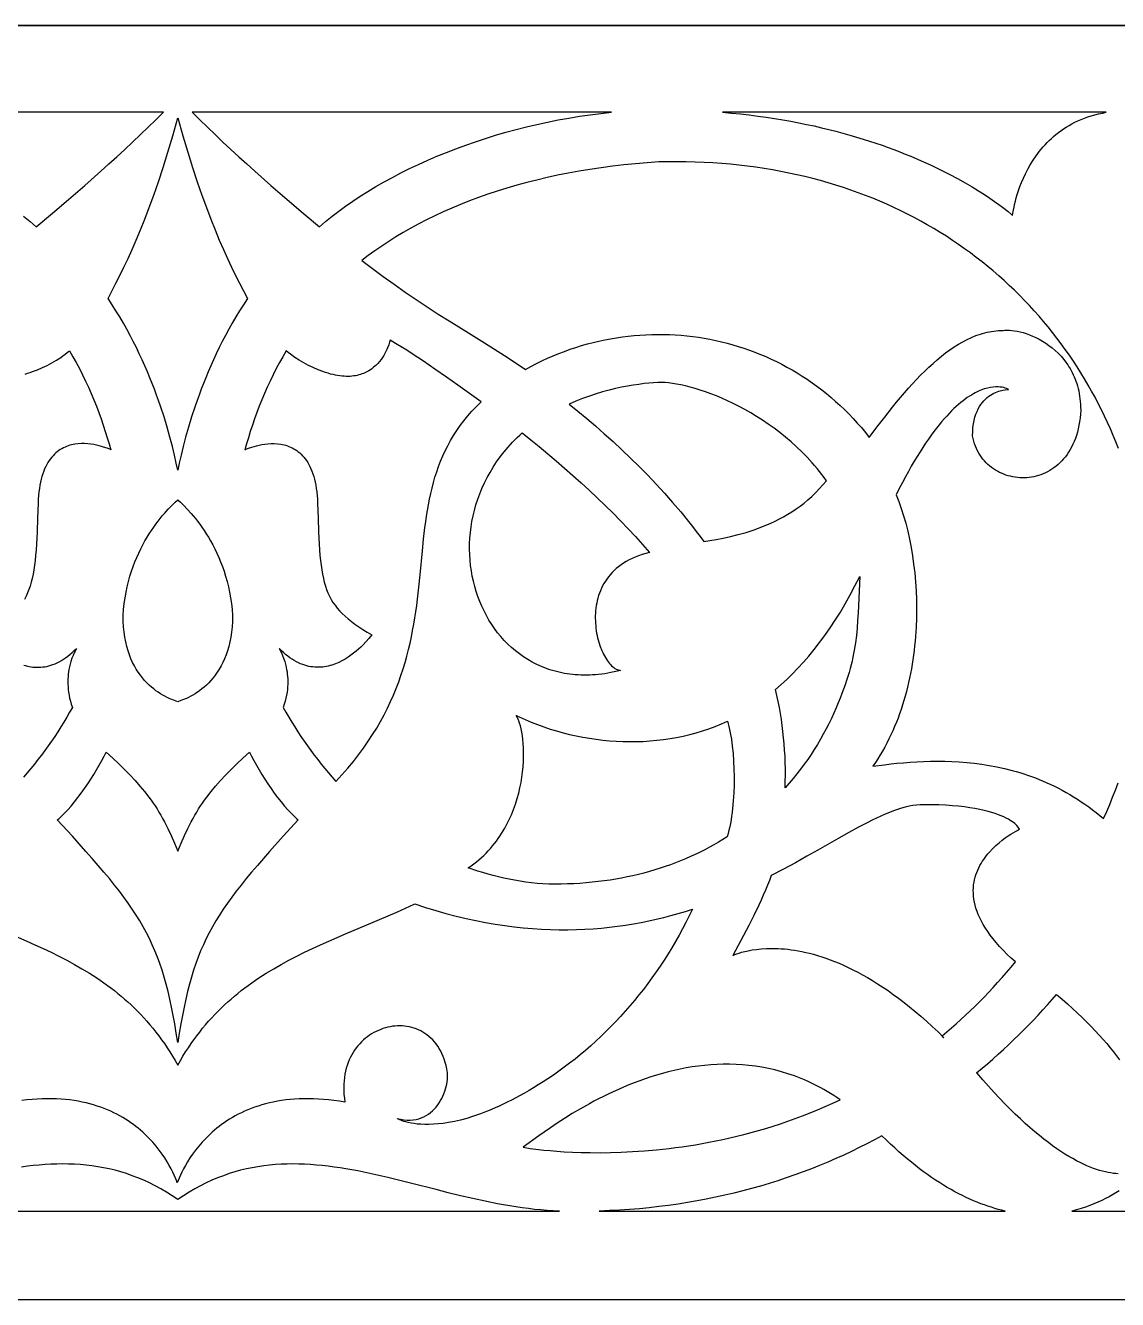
# Model space of a CAD drawing. Extents: x -54 to 62, y 97 to 137.
# Drawn here: x 3.58 to 37.85, y 96.81 to 136.81 of the extents above; entities that cross this region are included whole.
import ezdxf

# ---------------------------------------------------------------- set-up
doc = ezdxf.new("R2010")
doc.units = 0
doc.header["$MEASUREMENT"] = 0
doc.layers.add('LAYER_1', color=18, linetype='CONTINUOUS')

msp = doc.modelspace()

# ---------------------------------------------------------------- linework, layer by layer
at = {"layer": 'LAYER_1'}
for points in [[(61.976, 136.81), (-32.692, 136.81), (-54.476, 136.81)], [(61.976, 136.796), (-54.476, 136.796)], [(3.519, 130.818), (3.72, 130.655), (3.913, 130.489), (4.422, 130.913), (4.931, 131.345), (5.44, 131.786), (5.945, 132.235), (6.196, 132.461), (6.446, 132.689), (6.694, 132.919), (6.941, 133.15), (7.185, 133.382), (7.427, 133.615), (7.667, 133.849), (7.904, 134.084), (-5.254, 134.084)], [(37.874, 123.529), (37.793, 123.735), (37.709, 123.939), (37.622, 124.143), (37.532, 124.344), (37.439, 124.545), (37.343, 124.743), (37.243, 124.941), (37.141, 125.136), (37.035, 125.33), (36.926, 125.522), (36.815, 125.713), (36.7, 125.902), (36.582, 126.089), (36.461, 126.274), (36.337, 126.457), (36.209, 126.638), (36.079, 126.818), (35.946, 126.995), (35.81, 127.171), (35.671, 127.344), (35.529, 127.515), (35.384, 127.684), (35.236, 127.851), (35.085, 128.015), (34.931, 128.178), (34.774, 128.338), (34.615, 128.496), (34.452, 128.651), (34.287, 128.804), (34.118, 128.954), (33.947, 129.102), (33.773, 129.247), (33.596, 129.39), (33.416, 129.53), (33.234, 129.668), (33.048, 129.802), (32.86, 129.934), (32.669, 130.064), (32.476, 130.19), (32.279, 130.314), (32.08, 130.434), (31.878, 130.552), (31.673, 130.667), (31.466, 130.779), (31.256, 130.887), (31.043, 130.993), (30.827, 131.095), (30.609, 131.195), (30.388, 131.291), (30.164, 131.383), (29.938, 131.473), (29.709, 131.559), (29.478, 131.642), (29.244, 131.721), (29.007, 131.797), (28.768, 131.87), (28.526, 131.939), (28.282, 132.004), (28.035, 132.066), (27.785, 132.124), (27.533, 132.178), (27.279, 132.229), (27.022, 132.276), (26.762, 132.319), (26.5, 132.359), (26.235, 132.394), (25.968, 132.426), (25.699, 132.453), (25.427, 132.477), (25.152, 132.496), (24.876, 132.512), (24.596, 132.523), (24.315, 132.53), (24.031, 132.533), (23.744, 132.532), (23.456, 132.526), (23.084, 132.501), (22.716, 132.47), (22.353, 132.434), (21.995, 132.392), (21.642, 132.345), (21.293, 132.293), (20.949, 132.236), (20.61, 132.174), (20.277, 132.107), (19.948, 132.035), (19.624, 131.958), (19.306, 131.877), (18.993, 131.792), (18.685, 131.702), (18.383, 131.608), (18.086, 131.509), (17.795, 131.407), (17.509, 131.3), (17.229, 131.189), (16.955, 131.075), (16.686, 130.956), (16.424, 130.834), (16.167, 130.709), (15.917, 130.58), (15.672, 130.447), (15.434, 130.311), (15.201, 130.172), (14.975, 130.03), (14.756, 129.885), (14.543, 129.736), (14.336, 129.585), (14.136, 129.431), (14.47, 129.179), (14.807, 128.929), (15.147, 128.683), (15.49, 128.441), (15.834, 128.205), (16.18, 127.975), (16.526, 127.751), (16.873, 127.535), (17.398, 127.213), (17.985, 126.848), (18.296, 126.651), (18.615, 126.445), (18.94, 126.232), (19.268, 126.011), (19.439, 126.105), (19.611, 126.194), (19.785, 126.279), (19.96, 126.36), (20.136, 126.437), (20.312, 126.51), (20.49, 126.578), (20.669, 126.643), (20.849, 126.703), (21.029, 126.759), (21.21, 126.81), (21.392, 126.858), (21.575, 126.902), (21.757, 126.941), (21.941, 126.976), (22.124, 127.007), (22.308, 127.035), (22.492, 127.058), (22.677, 127.077), (22.861, 127.091), (23.046, 127.102), (23.23, 127.109), (23.414, 127.112), (23.599, 127.111), (23.783, 127.105), (23.966, 127.096), (24.15, 127.083), (24.332, 127.066), (24.515, 127.045), (24.696, 127.019), (24.878, 126.99), (25.058, 126.957), (25.238, 126.92), (25.416, 126.879), (25.594, 126.835), (25.771, 126.786), (25.947, 126.733), (26.122, 126.677), (26.296, 126.617), (26.468, 126.552), (26.639, 126.484), (26.809, 126.412), (26.977, 126.337), (27.144, 126.257), (27.309, 126.174), (27.472, 126.087), (27.634, 125.996), (27.794, 125.901), (27.952, 125.802), (28.108, 125.7), (28.263, 125.594), (28.415, 125.484), (28.565, 125.371), (28.713, 125.254), (28.859, 125.133), (29.002, 125.008), (29.143, 124.88), (29.282, 124.748), (29.418, 124.612), (29.551, 124.473), (29.682, 124.329), (29.81, 124.183), (29.935, 124.033), (30.058, 123.879), (30.299, 124.2), (30.542, 124.517), (30.788, 124.828), (30.912, 124.98), (31.036, 125.129), (31.161, 125.276), (31.287, 125.42), (31.413, 125.56), (31.54, 125.697), (31.668, 125.83), (31.797, 125.958), (31.926, 126.082), (32.057, 126.202), (32.187, 126.316), (32.319, 126.425), (32.452, 126.528), (32.585, 126.626), (32.719, 126.717), (32.854, 126.802), (32.99, 126.88), (33.127, 126.951), (33.265, 127.015), (33.404, 127.071), (33.543, 127.12), (33.614, 127.141), (33.684, 127.16), (33.755, 127.177), (33.826, 127.192), (33.897, 127.204), (33.968, 127.215), (34.04, 127.223), (34.112, 127.229), (34.184, 127.232), (34.256, 127.233), (34.315, 127.241), (34.381, 127.245), (34.453, 127.244), (34.531, 127.238), (34.613, 127.227), (34.701, 127.212), (34.792, 127.192), (34.886, 127.166), (34.983, 127.136), (35.083, 127.1), (35.184, 127.058), (35.286, 127.011), (35.389, 126.959), (35.492, 126.9), (35.594, 126.836), (35.695, 126.766), (35.795, 126.69), (35.892, 126.607), (35.986, 126.518), (36.077, 126.423), (36.163, 126.321), (36.245, 126.212), (36.285, 126.156), (36.322, 126.097), (36.359, 126.037), (36.394, 125.975), (36.427, 125.911), (36.459, 125.846), (36.489, 125.778), (36.517, 125.709), (36.543, 125.638), (36.568, 125.565), (36.59, 125.491), (36.611, 125.414), (36.629, 125.336), (36.645, 125.256), (36.659, 125.174), (36.67, 125.09), (36.679, 125.004), (36.686, 124.916), (36.69, 124.826), (36.691, 124.734), (36.683, 124.609), (36.672, 124.488), (36.656, 124.37), (36.637, 124.257), (36.614, 124.147), (36.587, 124.042), (36.557, 123.941), (36.524, 123.843), (36.488, 123.749), (36.449, 123.66), (36.407, 123.574), (36.362, 123.492), (36.314, 123.413), (36.264, 123.339), (36.212, 123.268), (36.157, 123.201), (36.1, 123.138), (36.041, 123.078), (35.981, 123.023), (35.918, 122.97), (35.854, 122.922), (35.788, 122.877), (35.721, 122.835), (35.653, 122.797), (35.583, 122.763), (35.513, 122.732), (35.441, 122.705), (35.369, 122.681), (35.296, 122.66), (35.223, 122.643), (35.149, 122.63), (35.075, 122.619), (35.001, 122.612), (34.926, 122.609), (34.852, 122.608), (34.778, 122.611), (34.704, 122.617), (34.631, 122.627), (34.559, 122.639), (34.487, 122.655), (34.416, 122.674), (34.346, 122.696), (34.277, 122.721), (34.209, 122.749), (34.143, 122.78), (34.078, 122.815), (34.014, 122.852), (33.953, 122.892), (33.893, 122.936), (33.835, 122.982), (33.779, 123.031), (33.726, 123.083), (33.674, 123.138), (33.625, 123.196), (33.579, 123.256), (33.536, 123.32), (33.495, 123.386), (33.457, 123.455), (33.422, 123.527), (33.391, 123.601), (33.363, 123.678), (33.338, 123.758), (33.317, 123.84), (33.299, 123.925), (33.303, 124.058), (33.312, 124.183), (33.327, 124.299), (33.348, 124.408), (33.373, 124.509), (33.403, 124.603), (33.438, 124.69), (33.476, 124.77), (33.517, 124.844), (33.561, 124.912), (33.608, 124.973), (33.657, 125.03), (33.707, 125.08), (33.759, 125.126), (33.811, 125.167), (33.864, 125.203), (33.917, 125.235), (33.969, 125.263), (34.021, 125.287), (34.071, 125.308), (34.12, 125.325), (34.166, 125.34), (34.252, 125.361), (34.324, 125.374), (34.38, 125.381), (34.428, 125.383), (34.411, 125.392), (34.362, 125.414), (34.325, 125.426), (34.281, 125.439), (34.228, 125.45), (34.169, 125.458), (34.102, 125.463), (34.028, 125.464), (33.947, 125.458), (33.859, 125.446), (33.765, 125.426), (33.664, 125.397), (33.557, 125.358), (33.501, 125.334), (33.443, 125.307), (33.384, 125.277), (33.323, 125.244), (33.261, 125.208), (33.198, 125.168), (33.133, 125.125), (33.066, 125.078), (32.999, 125.026), (32.929, 124.971), (32.859, 124.912), (32.787, 124.848), (32.714, 124.78), (32.639, 124.707), (32.563, 124.63), (32.486, 124.548), (32.408, 124.46), (32.328, 124.368), (32.248, 124.27), (32.166, 124.167), (32.082, 124.058), (31.998, 123.944), (31.913, 123.824), (31.826, 123.697), (31.738, 123.565), (31.65, 123.426), (31.56, 123.282), (31.469, 123.13), (31.377, 122.972), (31.284, 122.807), (31.19, 122.635), (31.095, 122.457), (31, 122.27), (30.903, 122.077), (30.985, 121.866), (31.062, 121.645), (31.134, 121.416), (31.201, 121.179), (31.262, 120.934), (31.318, 120.683), (31.368, 120.425), (31.412, 120.162), (31.45, 119.893), (31.482, 119.62), (31.507, 119.343), (31.525, 119.062), (31.536, 118.778), (31.54, 118.492), (31.537, 118.203), (31.526, 117.914), (31.508, 117.624), (31.496, 117.478), (31.481, 117.333), (31.465, 117.188), (31.447, 117.043), (31.426, 116.898), (31.404, 116.754), (31.379, 116.609), (31.353, 116.466), (31.324, 116.323), (31.292, 116.18), (31.259, 116.038), (31.223, 115.896), (31.185, 115.756), (31.145, 115.616), (31.103, 115.477), (31.058, 115.339), (31.01, 115.203), (30.961, 115.067), (30.909, 114.932), (30.854, 114.799), (30.797, 114.667), (30.738, 114.537), (30.676, 114.408), (30.611, 114.28), (30.544, 114.154), (30.474, 114.03), (30.402, 113.907), (30.327, 113.787), (30.249, 113.668), (30.168, 113.551), (30.538, 113.6), (30.73, 113.623), (30.927, 113.644), (31.129, 113.664), (31.336, 113.68), (31.546, 113.694), (31.761, 113.704), (31.979, 113.71), (32.2, 113.713), (32.425, 113.711), (32.652, 113.703), (32.882, 113.691), (33.114, 113.673), (33.349, 113.649), (33.585, 113.618), (33.823, 113.58), (34.062, 113.535), (34.302, 113.482), (34.543, 113.421), (34.664, 113.387), (34.785, 113.351), (34.906, 113.313), (35.027, 113.273), (35.148, 113.23), (35.269, 113.185), (35.39, 113.138), (35.51, 113.088), (35.631, 113.035), (35.752, 112.98), (35.872, 112.922), (35.992, 112.862), (36.112, 112.799), (36.232, 112.733), (36.351, 112.664), (36.47, 112.592), (36.589, 112.518), (36.707, 112.44), (36.825, 112.36), (36.943, 112.276), (37.059, 112.189), (37.176, 112.099), (37.292, 112.006), (37.407, 111.909), (37.507, 112.132), (37.603, 112.356), (37.695, 112.58), (37.784, 112.805), (37.869, 113.03)], [(3.563, 125.867), (3.641, 125.889), (3.72, 125.914), (3.802, 125.943), (3.958, 126.003), (4.111, 126.068), (4.259, 126.139), (4.404, 126.215), (4.547, 126.298), (4.686, 126.389), (4.754, 126.437), (4.822, 126.487), (4.889, 126.539), (4.956, 126.593), (5.064, 126.411), (5.169, 126.224), (5.27, 126.035), (5.367, 125.842), (5.461, 125.647), (5.552, 125.45), (5.639, 125.252), (5.722, 125.052), (5.802, 124.853), (5.878, 124.654), (5.95, 124.455), (6.019, 124.258), (6.083, 124.062), (6.144, 123.868), (6.201, 123.678), (6.255, 123.49), (6.221, 123.505), (6.144, 123.536), (6.031, 123.575), (5.962, 123.595), (5.887, 123.616), (5.805, 123.634), (5.718, 123.651), (5.627, 123.665), (5.531, 123.676), (5.433, 123.681), (5.332, 123.682), (5.229, 123.676), (5.126, 123.663), (5.074, 123.653), (5.022, 123.642), (4.971, 123.628), (4.919, 123.612), (4.869, 123.594), (4.818, 123.573), (4.768, 123.549), (4.719, 123.523), (4.67, 123.494), (4.623, 123.462), (4.576, 123.427), (4.53, 123.389), (4.485, 123.348), (4.442, 123.303), (4.4, 123.255), (4.359, 123.204), (4.32, 123.149), (4.282, 123.09), (4.246, 123.027), (4.212, 122.96), (4.179, 122.889), (4.149, 122.814), (4.121, 122.735), (4.094, 122.651), (4.07, 122.563), (4.049, 122.47), (4.03, 122.373), (4.013, 122.271), (3.999, 122.164), (3.988, 122.052), (3.979, 121.934), (3.974, 121.812), (3.958, 121.336), (3.941, 120.907), (3.921, 120.521), (3.91, 120.342), (3.896, 120.173), (3.88, 120.013), (3.862, 119.861), (3.841, 119.717), (3.818, 119.581), (3.791, 119.451), (3.761, 119.328), (3.726, 119.21), (3.688, 119.098), (3.646, 118.992), (3.598, 118.89), (3.546, 118.791)], [(3.524, 116.729), (3.58, 116.713), (3.637, 116.699), (3.695, 116.686), (3.753, 116.676), (3.812, 116.668), (3.872, 116.663), (3.933, 116.66), (3.994, 116.66), (4.056, 116.663), (4.119, 116.669), (4.182, 116.677), (4.245, 116.689), (4.309, 116.704), (4.374, 116.723), (4.439, 116.745), (4.505, 116.771), (4.571, 116.8), (4.637, 116.833), (4.704, 116.87), (4.771, 116.911), (4.838, 116.957), (4.906, 117.007), (4.974, 117.061), (5.042, 117.12), (5.11, 117.183), (5.179, 117.251), (5.158, 117.215), (5.134, 117.17), (5.105, 117.11), (5.072, 117.034), (5.037, 116.943), (5.002, 116.838), (4.97, 116.72), (4.943, 116.59), (4.931, 116.521), (4.922, 116.448), (4.914, 116.373), (4.91, 116.296), (4.907, 116.216), (4.908, 116.134), (4.912, 116.049), (4.919, 115.962), (4.93, 115.873), (4.945, 115.782), (4.964, 115.69), (4.988, 115.595), (5.016, 115.499), (5.05, 115.401), (4.964, 115.246), (4.875, 115.093), (4.784, 114.94), (4.69, 114.788), (4.593, 114.637), (4.494, 114.487), (4.392, 114.339), (4.289, 114.192), (4.183, 114.046), (4.076, 113.902), (3.967, 113.759), (3.856, 113.618), (3.744, 113.479), (3.63, 113.341), (3.516, 113.205)], [(3.098, 108.288), (3.619, 108.062), (3.875, 107.948), (4.129, 107.831), (4.38, 107.712), (4.627, 107.589), (4.871, 107.463), (5.112, 107.332), (5.349, 107.196), (5.583, 107.054), (5.812, 106.907), (5.925, 106.831), (6.037, 106.753), (6.148, 106.673), (6.258, 106.591), (6.367, 106.507), (6.475, 106.422), (6.581, 106.334), (6.686, 106.244), (6.791, 106.152), (6.894, 106.057), (6.995, 105.96), (7.096, 105.861), (7.195, 105.759), (7.293, 105.654), (7.389, 105.547), (7.484, 105.437), (7.578, 105.324), (7.671, 105.208), (7.762, 105.089), (7.851, 104.968), (7.939, 104.843), (8.026, 104.715), (8.111, 104.583), (8.195, 104.449), (8.277, 104.311), (8.358, 104.169), (8.438, 104.311), (8.52, 104.449), (8.604, 104.583), (8.689, 104.715), (8.776, 104.843), (8.864, 104.968), (8.954, 105.089), (9.045, 105.208), (9.137, 105.324), (9.231, 105.437), (9.326, 105.547), (9.423, 105.654), (9.521, 105.759), (9.62, 105.861), (9.72, 105.96), (9.822, 106.057), (9.925, 106.152), (10.029, 106.244), (10.135, 106.334), (10.241, 106.422), (10.349, 106.507), (10.458, 106.591), (10.568, 106.673), (10.679, 106.753), (10.791, 106.831), (10.904, 106.907), (11.133, 107.054), (11.367, 107.196), (11.604, 107.332), (11.844, 107.463), (12.089, 107.589), (12.336, 107.712), (12.587, 107.831), (12.841, 107.948), (13.097, 108.062), (13.618, 108.288), (14.685, 108.738), (15.229, 108.972), (15.503, 109.094), (15.779, 109.219), (15.8, 109.229), (16.129, 109.122), (16.453, 109.023), (16.774, 108.932), (17.09, 108.849), (17.403, 108.774), (17.712, 108.707), (18.017, 108.648), (18.318, 108.595), (18.616, 108.55), (18.91, 108.512), (19.2, 108.481), (19.487, 108.456), (19.77, 108.438), (20.049, 108.425), (20.325, 108.419), (20.598, 108.419), (20.867, 108.425), (21.132, 108.435), (21.394, 108.452), (21.653, 108.473), (21.908, 108.499), (22.16, 108.53), (22.409, 108.566), (22.655, 108.606), (22.897, 108.65), (23.136, 108.698), (23.372, 108.75), (23.605, 108.805), (23.835, 108.864), (24.062, 108.927), (24.286, 108.992), (24.506, 109.061), (24.407, 108.854), (24.304, 108.65), (24.198, 108.448), (24.089, 108.247), (23.976, 108.049), (23.86, 107.853), (23.741, 107.659), (23.619, 107.468), (23.494, 107.279), (23.367, 107.093), (23.236, 106.909), (23.103, 106.727), (22.967, 106.548), (22.828, 106.372), (22.687, 106.199), (22.543, 106.029), (22.397, 105.861), (22.249, 105.697), (22.099, 105.535), (21.946, 105.377), (21.791, 105.221), (21.634, 105.069), (21.476, 104.921), (21.315, 104.775), (21.153, 104.633), (20.988, 104.495), (20.823, 104.36), (20.655, 104.228), (20.486, 104.101), (20.316, 103.977), (20.144, 103.856), (19.971, 103.74), (19.819, 103.642), (19.669, 103.547), (19.523, 103.457), (19.379, 103.372), (19.237, 103.29), (19.098, 103.212), (18.962, 103.139), (18.828, 103.069), (18.697, 103.003), (18.569, 102.94), (18.443, 102.882), (18.32, 102.826), (18.199, 102.774), (18.08, 102.726), (17.965, 102.68), (17.852, 102.638), (17.633, 102.562), (17.424, 102.498), (17.225, 102.444), (17.036, 102.4), (16.857, 102.365), (16.687, 102.339), (16.528, 102.321), (16.378, 102.31), (16.237, 102.305), (16.106, 102.305), (15.985, 102.31), (15.873, 102.32), (15.77, 102.333), (15.677, 102.349), (15.592, 102.366), (15.517, 102.385), (15.451, 102.404), (15.394, 102.423), (15.307, 102.458), (15.255, 102.483), (15.238, 102.492), (15.346, 102.467), (15.452, 102.451), (15.553, 102.443), (15.65, 102.443), (15.743, 102.45), (15.833, 102.465), (15.918, 102.486), (16, 102.514), (16.078, 102.547), (16.152, 102.587), (16.222, 102.631), (16.288, 102.68), (16.35, 102.734), (16.408, 102.791), (16.463, 102.852), (16.514, 102.917), (16.56, 102.984), (16.603, 103.053), (16.643, 103.125), (16.678, 103.198), (16.709, 103.272), (16.737, 103.347), (16.761, 103.422), (16.781, 103.498), (16.797, 103.573), (16.81, 103.647), (16.818, 103.72), (16.823, 103.791), (16.824, 103.861), (16.821, 103.928), (16.815, 103.992), (16.804, 104.053), (16.78, 104.157), (16.753, 104.256), (16.721, 104.352), (16.687, 104.443), (16.648, 104.529), (16.607, 104.612), (16.563, 104.69), (16.515, 104.764), (16.465, 104.833), (16.412, 104.899), (16.357, 104.96), (16.299, 105.017), (16.239, 105.071), (16.177, 105.12), (16.113, 105.165), (16.048, 105.206), (15.98, 105.243), (15.912, 105.276), (15.841, 105.305), (15.77, 105.33), (15.698, 105.352), (15.624, 105.369), (15.55, 105.383), (15.475, 105.393), (15.4, 105.4), (15.324, 105.402), (15.248, 105.401), (15.173, 105.396), (15.097, 105.387), (15.021, 105.375), (14.946, 105.36), (14.871, 105.34), (14.797, 105.318), (14.724, 105.291), (14.651, 105.261), (14.58, 105.228), (14.51, 105.192), (14.441, 105.151), (14.374, 105.108), (14.308, 105.061), (14.244, 105.011), (14.183, 104.958), (14.123, 104.901), (14.065, 104.841), (14.01, 104.778), (13.958, 104.712), (13.908, 104.643), (13.86, 104.57), (13.816, 104.495), (13.775, 104.416), (13.737, 104.334), (13.702, 104.249), (13.671, 104.162), (13.644, 104.071), (13.62, 103.978), (13.601, 103.881), (13.585, 103.782), (13.574, 103.68), (13.567, 103.575), (13.564, 103.467), (13.566, 103.356), (13.573, 103.243), (13.585, 103.127), (13.602, 103.008), (13.428, 103.036), (13.258, 103.06), (13.091, 103.079), (12.927, 103.094), (12.768, 103.105), (12.611, 103.111), (12.458, 103.114), (12.309, 103.113), (12.163, 103.109), (12.02, 103.1), (11.881, 103.089), (11.744, 103.074), (11.611, 103.056), (11.482, 103.034), (11.355, 103.01), (11.232, 102.983), (11.111, 102.953), (10.994, 102.92), (10.88, 102.885), (10.769, 102.847), (10.661, 102.807), (10.555, 102.765), (10.453, 102.72), (10.353, 102.674), (10.257, 102.626), (10.163, 102.575), (10.072, 102.524), (9.983, 102.471), (9.898, 102.416), (9.815, 102.36), (9.734, 102.303), (9.657, 102.244), (9.581, 102.185), (9.509, 102.125), (9.439, 102.064), (9.371, 102.003), (9.243, 101.878), (9.124, 101.752), (9.015, 101.626), (8.914, 101.5), (8.823, 101.376), (8.739, 101.254), (8.664, 101.136), (8.596, 101.021), (8.537, 100.912), (8.484, 100.809), (8.439, 100.712), (8.4, 100.623), (8.368, 100.543), (8.342, 100.473), (8.316, 100.543), (8.284, 100.623), (8.246, 100.712), (8.201, 100.809), (8.149, 100.912), (8.09, 101.021), (8.024, 101.136), (7.949, 101.254), (7.867, 101.376), (7.777, 101.5), (7.678, 101.626), (7.569, 101.752), (7.452, 101.878), (7.326, 102.003), (7.259, 102.064), (7.189, 102.125), (7.118, 102.185), (7.043, 102.244), (6.966, 102.303), (6.886, 102.36), (6.804, 102.416), (6.719, 102.471), (6.632, 102.524), (6.541, 102.575), (6.448, 102.626), (6.352, 102.674), (6.253, 102.72), (6.152, 102.765), (6.047, 102.807), (5.94, 102.847), (5.829, 102.885), (5.715, 102.92), (5.599, 102.953), (5.479, 102.983), (5.356, 103.01), (5.23, 103.034), (5.101, 103.056), (4.968, 103.074), (4.833, 103.089), (4.694, 103.1), (4.551, 103.109), (4.405, 103.113), (4.256, 103.114), (4.104, 103.111), (3.948, 103.105), (3.788, 103.094), (3.625, 103.079), (3.458, 103.06)], [(37.873, 100.757), (37.798, 100.762), (37.72, 100.771), (37.639, 100.782), (37.555, 100.797), (37.469, 100.815), (37.38, 100.837), (37.287, 100.863), (37.192, 100.893), (37.094, 100.927), (36.992, 100.966), (36.888, 101.009), (36.781, 101.058), (36.671, 101.111), (36.557, 101.169), (36.441, 101.233), (36.321, 101.302), (36.199, 101.377), (36.073, 101.458), (35.944, 101.544), (35.812, 101.638), (35.677, 101.737), (35.538, 101.844), (35.397, 101.957), (35.252, 102.077), (35.104, 102.204), (34.952, 102.339), (34.798, 102.481), (34.639, 102.631), (34.478, 102.789), (34.313, 102.955), (34.145, 103.129), (33.974, 103.312), (33.799, 103.503), (33.62, 103.703), (33.439, 103.912), (33.426, 103.926), (33.598, 104.07), (33.768, 104.214), (33.936, 104.361), (34.102, 104.509), (34.266, 104.658), (34.428, 104.809), (34.588, 104.961), (34.746, 105.115), (34.901, 105.269), (35.055, 105.426), (35.207, 105.583), (35.356, 105.741), (35.504, 105.901), (35.649, 106.062), (35.793, 106.224), (35.935, 106.387), (36.109, 106.238), (36.276, 106.091), (36.437, 105.946), (36.592, 105.802), (36.741, 105.66), (36.883, 105.52), (37.019, 105.381), (37.15, 105.244), (37.274, 105.109), (37.393, 104.975), (37.507, 104.843), (37.615, 104.714), (37.718, 104.586), (37.816, 104.459), (37.909, 104.335)], [(-3.621, 99.588), (20.336, 99.588), (20.14, 99.596), (19.944, 99.607), (19.749, 99.622), (19.553, 99.641), (19.358, 99.663), (19.163, 99.688), (18.969, 99.716), (18.774, 99.747), (18.58, 99.78), (18.386, 99.816), (18, 99.894), (17.614, 99.978), (17.23, 100.069), (16.846, 100.163), (16.464, 100.26), (15.703, 100.455), (15.324, 100.551), (14.947, 100.642), (14.571, 100.729), (14.195, 100.809), (14.008, 100.846), (13.821, 100.881), (13.635, 100.914), (13.448, 100.943), (13.262, 100.97), (13.077, 100.994), (12.891, 101.015), (12.706, 101.033), (12.522, 101.047), (12.337, 101.057), (12.153, 101.063), (11.969, 101.065), (11.786, 101.063), (11.602, 101.056), (11.419, 101.045), (11.237, 101.028), (11.054, 101.007), (10.872, 100.98), (10.691, 100.948), (10.509, 100.91), (10.328, 100.866), (10.148, 100.817), (9.967, 100.761), (9.787, 100.698), (9.607, 100.629), (9.428, 100.553), (9.249, 100.47), (9.07, 100.38), (8.891, 100.283), (8.713, 100.178), (8.535, 100.065), (8.358, 99.945), (8.18, 100.065), (8.002, 100.178), (7.824, 100.283), (7.646, 100.38), (7.467, 100.47), (7.288, 100.553), (7.108, 100.629), (6.928, 100.698), (6.748, 100.761), (6.568, 100.817), (6.387, 100.866), (6.206, 100.91), (6.025, 100.948), (5.843, 100.98), (5.661, 101.007), (5.479, 101.028), (5.296, 101.045), (5.113, 101.056), (4.93, 101.063), (4.746, 101.065), (4.563, 101.063), (4.378, 101.057), (4.194, 101.047), (4.009, 101.033), (3.824, 101.015), (3.639, 100.994), (3.453, 100.97)], [(37.897, 100.222), (37.797, 100.159), (37.692, 100.098), (37.583, 100.037), (37.47, 99.977), (37.353, 99.919), (37.231, 99.863), (37.105, 99.81), (36.975, 99.759), (36.841, 99.711), (36.703, 99.666), (36.561, 99.625), (36.415, 99.588), (43.135, 99.588)], [(-54.476, 96.81), (61.976, 96.81)], [(-54.476, 96.81), (-32.692, 96.81), (61.976, 96.81)]]:
    msp.add_lwpolyline(points, dxfattribs=at)
for points in [[(21.971, 134.084), (8.811, 134.084), (9.048, 133.849), (9.288, 133.615), (9.531, 133.382), (9.775, 133.15), (10.022, 132.919), (10.27, 132.689), (10.52, 132.461), (10.771, 132.235), (11.276, 131.786), (11.785, 131.345), (12.294, 130.913), (12.803, 130.489), (12.995, 130.655), (13.197, 130.818), (13.407, 130.98), (13.625, 131.139), (13.851, 131.296), (14.084, 131.45), (14.326, 131.602), (14.574, 131.751), (14.829, 131.897), (15.091, 132.04), (15.36, 132.179), (15.634, 132.315), (15.914, 132.448), (16.2, 132.577), (16.491, 132.702), (16.787, 132.823), (17.087, 132.939), (17.392, 133.052), (17.701, 133.16), (18.014, 133.263), (18.331, 133.361), (18.651, 133.455), (18.974, 133.543), (19.299, 133.626), (19.627, 133.704), (19.958, 133.776), (20.29, 133.843), (20.624, 133.903), (20.959, 133.958), (21.296, 134.006), (21.633, 134.049)], [(37.494, 134.084), (25.454, 134.084), (25.738, 134.059), (26.017, 134.031), (26.291, 134), (26.561, 133.966), (26.826, 133.929), (27.087, 133.89), (27.343, 133.848), (27.595, 133.803), (27.843, 133.756), (28.086, 133.706), (28.324, 133.655), (28.558, 133.601), (28.787, 133.546), (29.012, 133.489), (29.232, 133.43), (29.448, 133.369), (29.659, 133.307), (29.866, 133.244), (30.069, 133.18), (30.266, 133.114), (30.46, 133.047), (30.649, 132.98), (30.833, 132.911), (31.013, 132.842), (31.188, 132.773), (31.359, 132.703), (31.688, 132.562), (31.999, 132.421), (32.291, 132.28), (32.566, 132.141), (32.823, 132.004), (33.062, 131.871), (33.284, 131.741), (33.488, 131.617), (33.673, 131.499), (33.841, 131.387), (33.992, 131.284), (34.124, 131.189), (34.239, 131.104), (34.416, 130.967), (34.522, 130.879), (34.557, 130.848), (34.574, 130.969), (34.6, 131.108), (34.619, 131.194), (34.642, 131.29), (34.67, 131.395), (34.703, 131.508), (34.742, 131.627), (34.786, 131.753), (34.837, 131.884), (34.894, 132.018), (34.958, 132.156), (35.03, 132.297), (35.109, 132.438), (35.197, 132.58), (35.293, 132.722), (35.344, 132.792), (35.398, 132.862), (35.454, 132.931), (35.513, 132.999), (35.573, 133.067), (35.637, 133.133), (35.702, 133.199), (35.771, 133.263), (35.842, 133.326), (35.915, 133.388), (35.992, 133.448), (36.071, 133.506), (36.153, 133.563), (36.237, 133.618), (36.325, 133.67), (36.416, 133.721), (36.509, 133.769), (36.606, 133.815), (36.706, 133.859), (36.808, 133.9), (36.914, 133.938), (37.024, 133.973), (37.136, 134.006), (37.252, 134.035), (37.372, 134.061)], [(10.545, 128.234), (10.419, 128.043), (10.297, 127.851), (10.18, 127.658), (10.067, 127.465), (9.959, 127.272), (9.854, 127.079), (9.754, 126.887), (9.658, 126.695), (9.565, 126.504), (9.477, 126.314), (9.392, 126.125), (9.312, 125.938), (9.234, 125.752), (9.161, 125.569), (9.091, 125.387), (9.024, 125.208), (8.961, 125.031), (8.901, 124.858), (8.79, 124.519), (8.691, 124.195), (8.604, 123.886), (8.528, 123.595), (8.462, 123.323), (8.405, 123.071), (8.358, 122.843), (8.31, 123.071), (8.254, 123.323), (8.188, 123.595), (8.112, 123.886), (8.025, 124.195), (7.926, 124.519), (7.815, 124.858), (7.755, 125.031), (7.692, 125.208), (7.625, 125.387), (7.555, 125.569), (7.481, 125.752), (7.404, 125.938), (7.323, 126.125), (7.239, 126.314), (7.15, 126.504), (7.058, 126.695), (6.962, 126.887), (6.862, 127.079), (6.757, 127.272), (6.649, 127.465), (6.536, 127.658), (6.418, 127.851), (6.297, 128.043), (6.171, 128.234), (6.418, 128.716), (6.543, 128.965), (6.669, 129.223), (6.796, 129.492), (6.925, 129.775), (7.056, 130.074), (7.189, 130.392), (7.324, 130.731), (7.462, 131.093), (7.603, 131.482), (7.747, 131.9), (7.894, 132.348), (8.044, 132.831), (8.199, 133.35), (8.358, 133.907), (8.516, 133.35), (8.671, 132.831), (8.822, 132.348), (8.969, 131.9), (9.113, 131.482), (9.254, 131.093), (9.392, 130.731), (9.527, 130.392), (9.66, 130.074), (9.791, 129.775), (9.92, 129.492), (10.047, 129.223), (10.173, 128.965), (10.298, 128.716)], [(13.315, 113.072), (13.509, 113.283), (13.693, 113.494), (13.867, 113.705), (14.032, 113.915), (14.187, 114.125), (14.333, 114.335), (14.47, 114.544), (14.599, 114.753), (14.719, 114.961), (14.832, 115.169), (14.937, 115.376), (15.036, 115.582), (15.127, 115.788), (15.212, 115.994), (15.29, 116.199), (15.362, 116.403), (15.429, 116.606), (15.491, 116.809), (15.547, 117.011), (15.599, 117.213), (15.646, 117.413), (15.689, 117.613), (15.728, 117.812), (15.764, 118.01), (15.797, 118.207), (15.827, 118.404), (15.854, 118.599), (15.879, 118.794), (15.924, 119.18), (15.963, 119.563), (16.035, 120.315), (16.073, 120.684), (16.115, 121.049), (16.139, 121.23), (16.165, 121.409), (16.193, 121.587), (16.224, 121.764), (16.258, 121.939), (16.295, 122.114), (16.335, 122.286), (16.38, 122.458), (16.429, 122.628), (16.482, 122.796), (16.541, 122.963), (16.604, 123.129), (16.673, 123.293), (16.748, 123.456), (16.828, 123.617), (16.915, 123.777), (17.009, 123.935), (17.11, 124.091), (17.218, 124.246), (17.334, 124.399), (17.457, 124.55), (17.589, 124.7), (17.73, 124.848), (17.879, 124.994), (17.15, 125.514), (16.787, 125.771), (16.427, 126.023), (16.069, 126.267), (15.715, 126.502), (15.54, 126.615), (15.366, 126.724), (15.194, 126.83), (15.023, 126.933), (15.004, 126.864), (14.979, 126.786), (14.941, 126.687), (14.917, 126.632), (14.889, 126.573), (14.857, 126.512), (14.821, 126.449), (14.78, 126.386), (14.735, 126.322), (14.685, 126.258), (14.63, 126.196), (14.57, 126.135), (14.504, 126.077), (14.433, 126.023), (14.356, 125.972), (14.274, 125.927), (14.185, 125.886), (14.138, 125.869), (14.09, 125.852), (14.04, 125.838), (13.988, 125.825), (13.934, 125.814), (13.879, 125.806), (13.822, 125.799), (13.764, 125.794), (13.703, 125.792), (13.641, 125.792), (13.577, 125.795), (13.511, 125.8), (13.443, 125.808), (13.374, 125.818), (13.302, 125.831), (13.229, 125.847), (13.153, 125.867), (13.075, 125.889), (12.996, 125.914), (12.914, 125.943), (12.758, 126.003), (12.606, 126.068), (12.457, 126.139), (12.312, 126.215), (12.169, 126.298), (12.03, 126.389), (11.894, 126.487), (11.826, 126.539), (11.759, 126.593), (11.652, 126.411), (11.547, 126.224), (11.446, 126.035), (11.349, 125.842), (11.255, 125.647), (11.164, 125.45), (11.077, 125.252), (10.994, 125.052), (10.914, 124.853), (10.838, 124.654), (10.766, 124.455), (10.697, 124.258), (10.633, 124.062), (10.572, 123.868), (10.515, 123.678), (10.462, 123.49), (10.495, 123.505), (10.572, 123.536), (10.685, 123.575), (10.754, 123.595), (10.829, 123.616), (10.911, 123.634), (10.998, 123.651), (11.089, 123.665), (11.185, 123.676), (11.283, 123.681), (11.384, 123.682), (11.487, 123.676), (11.59, 123.663), (11.642, 123.653), (11.694, 123.642), (11.745, 123.628), (11.797, 123.612), (11.847, 123.594), (11.898, 123.573), (11.948, 123.549), (11.997, 123.523), (12.046, 123.494), (12.094, 123.462), (12.14, 123.427), (12.186, 123.389), (12.231, 123.348), (12.274, 123.303), (12.316, 123.255), (12.357, 123.204), (12.396, 123.149), (12.434, 123.09), (12.47, 123.027), (12.504, 122.96), (12.537, 122.889), (12.567, 122.814), (12.595, 122.735), (12.622, 122.651), (12.646, 122.563), (12.667, 122.47), (12.686, 122.373), (12.703, 122.271), (12.717, 122.164), (12.728, 122.052), (12.737, 121.934), (12.742, 121.812), (12.758, 121.336), (12.775, 120.907), (12.795, 120.521), (12.807, 120.342), (12.82, 120.173), (12.836, 120.013), (12.854, 119.861), (12.875, 119.717), (12.898, 119.581), (12.925, 119.451), (12.956, 119.328), (12.99, 119.21), (13.028, 119.098), (13.071, 118.992), (13.118, 118.89), (13.17, 118.791), (13.228, 118.697), (13.291, 118.606), (13.361, 118.517), (13.436, 118.431), (13.518, 118.346), (13.607, 118.263), (13.703, 118.18), (13.806, 118.098), (13.917, 118.016), (14.036, 117.933), (14.163, 117.849), (14.299, 117.763), (14.444, 117.676), (14.356, 117.568), (14.272, 117.472), (14.162, 117.357), (14.099, 117.295), (14.029, 117.232), (13.955, 117.167), (13.875, 117.102), (13.791, 117.039), (13.701, 116.977), (13.608, 116.918), (13.51, 116.863), (13.407, 116.812), (13.302, 116.768), (13.192, 116.729), (13.136, 116.713), (13.079, 116.699), (13.021, 116.686), (12.963, 116.676), (12.904, 116.668), (12.844, 116.663), (12.783, 116.66), (12.722, 116.66), (12.66, 116.663), (12.597, 116.669), (12.534, 116.677), (12.471, 116.689), (12.407, 116.704), (12.342, 116.723), (12.277, 116.745), (12.211, 116.771), (12.145, 116.8), (12.079, 116.833), (12.012, 116.87), (11.945, 116.911), (11.878, 116.957), (11.81, 117.007), (11.742, 117.061), (11.674, 117.12), (11.606, 117.183), (11.537, 117.251), (11.558, 117.215), (11.582, 117.17), (11.611, 117.11), (11.644, 117.034), (11.679, 116.943), (11.714, 116.838), (11.746, 116.72), (11.773, 116.59), (11.785, 116.521), (11.794, 116.448), (11.801, 116.373), (11.806, 116.296), (11.809, 116.216), (11.808, 116.134), (11.804, 116.049), (11.797, 115.962), (11.786, 115.873), (11.771, 115.782), (11.751, 115.69), (11.728, 115.595), (11.699, 115.499), (11.666, 115.401), (11.752, 115.246), (11.84, 115.093), (11.932, 114.94), (12.026, 114.788), (12.123, 114.637), (12.222, 114.487), (12.324, 114.339), (12.427, 114.192), (12.533, 114.046), (12.64, 113.902), (12.749, 113.759), (12.86, 113.618), (12.972, 113.479), (13.085, 113.341), (13.2, 113.205)], [(20.638, 124.925), (20.913, 124.701), (21.189, 124.471), (21.465, 124.235), (21.741, 123.993), (22.017, 123.744), (22.291, 123.489), (22.564, 123.228), (22.835, 122.961), (23.103, 122.688), (23.368, 122.409), (23.629, 122.124), (23.886, 121.833), (24.139, 121.536), (24.386, 121.233), (24.508, 121.08), (24.628, 120.925), (24.746, 120.768), (24.863, 120.611), (25.049, 120.639), (25.252, 120.673), (25.469, 120.714), (25.7, 120.764), (25.941, 120.824), (26.065, 120.857), (26.191, 120.894), (26.319, 120.934), (26.448, 120.977), (26.578, 121.024), (26.709, 121.075), (26.841, 121.129), (26.973, 121.187), (27.105, 121.249), (27.237, 121.316), (27.368, 121.387), (27.499, 121.463), (27.629, 121.544), (27.758, 121.63), (27.885, 121.721), (28.01, 121.817), (28.134, 121.919), (28.255, 122.026), (28.373, 122.14), (28.489, 122.259), (28.602, 122.385), (28.711, 122.517), (28.64, 122.615), (28.568, 122.711), (28.495, 122.805), (28.42, 122.898), (28.343, 122.99), (28.265, 123.079), (28.106, 123.253), (27.942, 123.421), (27.774, 123.583), (27.602, 123.738), (27.427, 123.886), (27.25, 124.028), (27.07, 124.164), (26.888, 124.294), (26.706, 124.417), (26.522, 124.534), (26.339, 124.644), (26.155, 124.749), (25.972, 124.847), (25.791, 124.939), (25.611, 125.025), (25.433, 125.105), (25.258, 125.178), (25.087, 125.246), (24.918, 125.308), (24.754, 125.363), (24.595, 125.413), (24.44, 125.457), (24.291, 125.495), (24.148, 125.527), (24.012, 125.553), (23.883, 125.573), (23.761, 125.587), (23.647, 125.596), (23.542, 125.599), (23.42, 125.597), (23.287, 125.59), (23.143, 125.579), (22.988, 125.564), (22.824, 125.543), (22.651, 125.517), (22.471, 125.486), (22.283, 125.449), (22.09, 125.407), (21.891, 125.358), (21.688, 125.303), (21.482, 125.241), (21.273, 125.173), (21.062, 125.097), (20.85, 125.015)], [(19.164, 124.018), (19.433, 123.803), (19.701, 123.586), (19.968, 123.365), (20.233, 123.141), (20.496, 122.914), (20.757, 122.684), (21.016, 122.452), (21.271, 122.217), (21.523, 121.979), (21.771, 121.74), (22.015, 121.498), (22.255, 121.255), (22.489, 121.009), (22.718, 120.762), (22.942, 120.513), (23.159, 120.263), (23.041, 120.232), (22.927, 120.198), (22.818, 120.161), (22.715, 120.121), (22.616, 120.077), (22.522, 120.03), (22.432, 119.981), (22.347, 119.929), (22.267, 119.874), (22.191, 119.817), (22.119, 119.758), (22.051, 119.696), (21.988, 119.633), (21.929, 119.567), (21.874, 119.5), (21.822, 119.431), (21.775, 119.36), (21.731, 119.288), (21.69, 119.215), (21.654, 119.14), (21.62, 119.064), (21.591, 118.988), (21.564, 118.91), (21.541, 118.832), (21.52, 118.753), (21.503, 118.674), (21.489, 118.595), (21.478, 118.515), (21.469, 118.435), (21.463, 118.356), (21.46, 118.276), (21.459, 118.197), (21.461, 118.118), (21.465, 118.04), (21.471, 117.962), (21.479, 117.885), (21.49, 117.809), (21.502, 117.734), (21.517, 117.661), (21.533, 117.588), (21.551, 117.517), (21.571, 117.448), (21.615, 117.314), (21.664, 117.188), (21.691, 117.128), (21.719, 117.071), (21.748, 117.016), (21.778, 116.963), (21.808, 116.913), (21.84, 116.866), (21.872, 116.822), (21.905, 116.78), (21.939, 116.742), (21.973, 116.707), (22.007, 116.676), (22.042, 116.648), (22.077, 116.624), (22.112, 116.604), (22.147, 116.587), (22.182, 116.575), (22.216, 116.566), (22.251, 116.562), (22.151, 116.537), (22.051, 116.514), (21.952, 116.493), (21.854, 116.475), (21.757, 116.459), (21.66, 116.446), (21.565, 116.435), (21.47, 116.426), (21.376, 116.419), (21.283, 116.414), (21.191, 116.412), (21.1, 116.412), (21.01, 116.414), (20.92, 116.418), (20.832, 116.424), (20.744, 116.432), (20.658, 116.442), (20.572, 116.454), (20.488, 116.469), (20.404, 116.485), (20.321, 116.503), (20.24, 116.523), (20.159, 116.545), (20.079, 116.568), (20.001, 116.594), (19.923, 116.621), (19.847, 116.65), (19.771, 116.681), (19.623, 116.748), (19.48, 116.821), (19.341, 116.901), (19.206, 116.987), (19.076, 117.079), (18.95, 117.177), (18.83, 117.28), (18.714, 117.389), (18.603, 117.503), (18.496, 117.622), (18.395, 117.745), (18.299, 117.874), (18.208, 118.006), (18.122, 118.143), (18.042, 118.283), (17.967, 118.427), (17.897, 118.575), (17.833, 118.726), (17.775, 118.88), (17.722, 119.037), (17.675, 119.196), (17.634, 119.358), (17.599, 119.522), (17.57, 119.688), (17.547, 119.856), (17.53, 120.026), (17.519, 120.197), (17.514, 120.368), (17.516, 120.541), (17.525, 120.715), (17.539, 120.889), (17.561, 121.064), (17.589, 121.238), (17.624, 121.413), (17.666, 121.587), (17.715, 121.761), (17.77, 121.934), (17.833, 122.105), (17.903, 122.276), (17.98, 122.446), (18.064, 122.613), (18.156, 122.779), (18.255, 122.943), (18.362, 123.105), (18.476, 123.265), (18.598, 123.421), (18.728, 123.575), (18.865, 123.726), (18.937, 123.8), (19.011, 123.874), (19.087, 123.946)], [(8.358, 121.916), (8.442, 121.84), (8.542, 121.743), (8.655, 121.626), (8.779, 121.489), (8.843, 121.413), (8.91, 121.332), (8.977, 121.246), (9.045, 121.155), (9.114, 121.059), (9.183, 120.958), (9.252, 120.852), (9.321, 120.741), (9.388, 120.625), (9.455, 120.504), (9.519, 120.378), (9.583, 120.247), (9.643, 120.111), (9.702, 119.97), (9.757, 119.824), (9.81, 119.673), (9.859, 119.516), (9.904, 119.355), (9.945, 119.189), (9.981, 119.018), (10.012, 118.842), (10.038, 118.661), (10.059, 118.475), (10.074, 118.284), (10.07, 118.102), (10.06, 117.929), (10.043, 117.763), (10.02, 117.606), (9.991, 117.455), (9.957, 117.312), (9.918, 117.176), (9.874, 117.047), (9.826, 116.925), (9.774, 116.81), (9.718, 116.701), (9.659, 116.598), (9.597, 116.501), (9.533, 116.41), (9.467, 116.325), (9.398, 116.246), (9.329, 116.171), (9.258, 116.102), (9.186, 116.038), (9.115, 115.979), (9.043, 115.925), (8.971, 115.874), (8.901, 115.829), (8.831, 115.787), (8.763, 115.749), (8.697, 115.715), (8.633, 115.684), (8.571, 115.657), (8.457, 115.612), (8.358, 115.579), (8.258, 115.612), (8.144, 115.657), (8.083, 115.684), (8.019, 115.715), (7.952, 115.749), (7.884, 115.787), (7.815, 115.829), (7.744, 115.874), (7.673, 115.925), (7.601, 115.979), (7.529, 116.038), (7.457, 116.102), (7.387, 116.171), (7.317, 116.246), (7.249, 116.325), (7.182, 116.41), (7.118, 116.501), (7.056, 116.598), (6.997, 116.701), (6.941, 116.81), (6.889, 116.925), (6.841, 117.047), (6.797, 117.176), (6.758, 117.312), (6.724, 117.455), (6.695, 117.606), (6.672, 117.763), (6.655, 117.929), (6.645, 118.102), (6.641, 118.284), (6.656, 118.475), (6.677, 118.661), (6.703, 118.842), (6.735, 119.018), (6.771, 119.189), (6.812, 119.355), (6.857, 119.516), (6.906, 119.673), (6.958, 119.824), (7.014, 119.97), (7.072, 120.111), (7.133, 120.247), (7.196, 120.378), (7.261, 120.504), (7.327, 120.625), (7.395, 120.741), (7.463, 120.852), (7.532, 120.958), (7.601, 121.059), (7.67, 121.155), (7.738, 121.246), (7.806, 121.332), (7.872, 121.413), (7.937, 121.489), (8.06, 121.626), (8.173, 121.743), (8.273, 121.84)], [(29.019, 115.386), (28.945, 115.219), (28.868, 115.052), (28.787, 114.887), (28.703, 114.723), (28.615, 114.561), (28.524, 114.399), (28.429, 114.24), (28.331, 114.081), (28.229, 113.924), (28.124, 113.769), (28.015, 113.616), (27.902, 113.464), (27.785, 113.314), (27.665, 113.166), (27.542, 113.02), (27.415, 112.876), (27.421, 113.076), (27.424, 113.274), (27.424, 113.472), (27.42, 113.669), (27.413, 113.866), (27.402, 114.061), (27.388, 114.255), (27.37, 114.449), (27.349, 114.641), (27.325, 114.833), (27.298, 115.023), (27.268, 115.213), (27.235, 115.402), (27.198, 115.589), (27.159, 115.776), (27.117, 115.962), (27.293, 116.115), (27.467, 116.277), (27.642, 116.448), (27.815, 116.627), (27.988, 116.815), (28.159, 117.013), (28.329, 117.219), (28.497, 117.435), (28.664, 117.66), (28.828, 117.895), (28.99, 118.139), (29.149, 118.392), (29.305, 118.656), (29.459, 118.929), (29.609, 119.213), (29.756, 119.507), (29.705, 118.371), (29.691, 118.125), (29.674, 117.887), (29.652, 117.656), (29.624, 117.429), (29.588, 117.201), (29.567, 117.087), (29.544, 116.972), (29.518, 116.855), (29.49, 116.737), (29.458, 116.617), (29.424, 116.495), (29.386, 116.369), (29.345, 116.241), (29.301, 116.109), (29.252, 115.974), (29.2, 115.834), (29.144, 115.69), (29.083, 115.541)], [(25.608, 114.97), (25.632, 114.885), (25.654, 114.796), (25.675, 114.703), (25.695, 114.606), (25.73, 114.4), (25.759, 114.181), (25.783, 113.952), (25.8, 113.713), (25.812, 113.469), (25.817, 113.22), (25.815, 112.97), (25.807, 112.719), (25.791, 112.47), (25.768, 112.226), (25.754, 112.106), (25.738, 111.988), (25.72, 111.873), (25.7, 111.759), (25.679, 111.649), (25.655, 111.541), (25.629, 111.437), (25.601, 111.336), (25.464, 111.251), (25.324, 111.167), (25.183, 111.086), (25.039, 111.007), (24.893, 110.931), (24.746, 110.856), (24.596, 110.784), (24.444, 110.715), (24.291, 110.647), (24.135, 110.583), (23.977, 110.52), (23.817, 110.46), (23.655, 110.403), (23.491, 110.348), (23.325, 110.296), (23.157, 110.247), (22.987, 110.2), (22.814, 110.156), (22.64, 110.115), (22.464, 110.077), (22.285, 110.041), (22.105, 110.009), (21.922, 109.979), (21.738, 109.953), (21.551, 109.929), (21.362, 109.908), (21.171, 109.891), (20.978, 109.876), (20.783, 109.865), (20.586, 109.857), (20.387, 109.852), (20.186, 109.85), (20.002, 109.853), (19.818, 109.861), (19.637, 109.874), (19.457, 109.892), (19.279, 109.915), (19.103, 109.941), (18.929, 109.972), (18.758, 110.005), (18.588, 110.042), (18.421, 110.082), (18.256, 110.124), (18.094, 110.168), (17.934, 110.214), (17.777, 110.262), (17.472, 110.36), (17.56, 110.422), (17.646, 110.485), (17.728, 110.55), (17.808, 110.617), (17.886, 110.685), (17.96, 110.755), (18.032, 110.826), (18.102, 110.899), (18.169, 110.973), (18.233, 111.049), (18.295, 111.125), (18.355, 111.203), (18.412, 111.281), (18.466, 111.361), (18.519, 111.442), (18.569, 111.523), (18.617, 111.605), (18.663, 111.688), (18.707, 111.771), (18.748, 111.855), (18.788, 111.94), (18.825, 112.024), (18.894, 112.195), (18.955, 112.366), (19.009, 112.537), (19.055, 112.708), (19.095, 112.878), (19.128, 113.046), (19.156, 113.212), (19.177, 113.375), (19.193, 113.535), (19.203, 113.69), (19.208, 113.842), (19.209, 113.988), (19.206, 114.128), (19.198, 114.263), (19.187, 114.39), (19.172, 114.51), (19.154, 114.622), (19.134, 114.726), (19.11, 114.82), (19.085, 114.905), (19.058, 114.979), (19.049, 115.001), (19.025, 115.055), (19.016, 115.074), (18.981, 115.143), (18.983, 115.141), (18.991, 115.138), (19.003, 115.132), (19.02, 115.123), (19.043, 115.113), (19.068, 115.1), (19.258, 115.015), (19.451, 114.934), (19.645, 114.859), (19.843, 114.788), (20.042, 114.721), (20.244, 114.66), (20.447, 114.604), (20.652, 114.552), (20.858, 114.506), (21.066, 114.465), (21.275, 114.429), (21.484, 114.398), (21.695, 114.373), (21.906, 114.353), (22.118, 114.338), (22.329, 114.328), (22.541, 114.325), (22.753, 114.327), (22.964, 114.334), (23.175, 114.347), (23.386, 114.366), (23.595, 114.391), (23.804, 114.421), (24.011, 114.458), (24.217, 114.5), (24.422, 114.549), (24.625, 114.603), (24.826, 114.664), (25.025, 114.731), (25.222, 114.804), (25.417, 114.884)], [(8.358, 110.882), (8.459, 111.134), (8.563, 111.373), (8.669, 111.598), (8.723, 111.706), (8.779, 111.812), (8.835, 111.915), (8.892, 112.015), (8.951, 112.114), (9.011, 112.211), (9.072, 112.305), (9.134, 112.398), (9.198, 112.49), (9.264, 112.58), (9.401, 112.758), (9.545, 112.932), (9.697, 113.105), (9.858, 113.277), (10.029, 113.451), (10.209, 113.627), (10.401, 113.807), (10.604, 113.992), (10.671, 113.864), (10.744, 113.729), (10.823, 113.589), (10.907, 113.444), (10.996, 113.297), (11.088, 113.149), (11.184, 113), (11.284, 112.853), (11.386, 112.708), (11.491, 112.567), (11.597, 112.431), (11.705, 112.301), (11.813, 112.179), (11.922, 112.066), (12.031, 111.964), (12.085, 111.917), (12.14, 111.873), (11.668, 111.356), (11.24, 110.88), (11.042, 110.655), (10.854, 110.437), (10.675, 110.227), (10.505, 110.023), (10.345, 109.824), (10.193, 109.629), (10.049, 109.439), (9.914, 109.251), (9.786, 109.065), (9.665, 108.881), (9.551, 108.697), (9.444, 108.513), (9.343, 108.327), (9.248, 108.14), (9.159, 107.95), (9.075, 107.757), (8.996, 107.56), (8.921, 107.357), (8.851, 107.149), (8.785, 106.934), (8.722, 106.711), (8.663, 106.481), (8.607, 106.241), (8.553, 105.991), (8.502, 105.731), (8.452, 105.46), (8.404, 105.176), (8.358, 104.879), (8.311, 105.176), (8.263, 105.46), (8.214, 105.731), (8.162, 105.991), (8.109, 106.241), (8.052, 106.481), (7.993, 106.711), (7.931, 106.934), (7.864, 107.149), (7.794, 107.357), (7.72, 107.56), (7.641, 107.757), (7.557, 107.95), (7.468, 108.14), (7.373, 108.327), (7.272, 108.513), (7.165, 108.697), (7.051, 108.881), (6.93, 109.065), (6.802, 109.251), (6.666, 109.439), (6.523, 109.629), (6.371, 109.824), (6.21, 110.023), (6.041, 110.227), (5.862, 110.437), (5.674, 110.655), (5.476, 110.88), (5.048, 111.356), (4.576, 111.873), (4.63, 111.917), (4.685, 111.964), (4.794, 112.066), (4.903, 112.179), (5.011, 112.301), (5.119, 112.431), (5.225, 112.567), (5.329, 112.708), (5.432, 112.853), (5.531, 113), (5.627, 113.149), (5.72, 113.297), (5.809, 113.444), (5.892, 113.589), (5.971, 113.729), (6.045, 113.864), (6.112, 113.992), (6.315, 113.807), (6.507, 113.627), (6.687, 113.451), (6.858, 113.277), (7.019, 113.105), (7.171, 112.932), (7.315, 112.758), (7.452, 112.58), (7.517, 112.49), (7.582, 112.398), (7.644, 112.305), (7.705, 112.211), (7.765, 112.114), (7.824, 112.015), (7.881, 111.915), (7.937, 111.812), (7.992, 111.706), (8.047, 111.598), (8.153, 111.373), (8.256, 111.134)], [(26.978, 110.119), (26.922, 109.968), (26.862, 109.815), (26.798, 109.66), (26.731, 109.504), (26.662, 109.347), (26.589, 109.189), (26.438, 108.871), (26.279, 108.552), (26.115, 108.235), (25.948, 107.921), (25.779, 107.613), (25.81, 107.627), (25.901, 107.663), (25.969, 107.686), (26.051, 107.711), (26.147, 107.736), (26.257, 107.761), (26.38, 107.784), (26.517, 107.804), (26.667, 107.82), (26.83, 107.83), (27.005, 107.833), (27.097, 107.832), (27.193, 107.829), (27.291, 107.824), (27.393, 107.816), (27.497, 107.805), (27.604, 107.792), (27.715, 107.776), (27.828, 107.757), (27.944, 107.735), (28.062, 107.709), (28.184, 107.68), (28.308, 107.648), (28.435, 107.611), (28.565, 107.571), (28.697, 107.526), (28.832, 107.478), (28.969, 107.424), (29.11, 107.367), (29.252, 107.305), (29.397, 107.237), (29.545, 107.165), (29.695, 107.088), (29.847, 107.005), (30.002, 106.917), (30.159, 106.824), (30.319, 106.725), (30.481, 106.619), (30.645, 106.508), (30.811, 106.391), (30.979, 106.267), (31.15, 106.136), (31.322, 105.999), (31.497, 105.856), (31.674, 105.705), (31.853, 105.547), (32.034, 105.382), (32.217, 105.21), (32.402, 105.03), (32.341, 105.09), (32.49, 105.214), (32.637, 105.34), (32.785, 105.47), (32.932, 105.601), (33.078, 105.736), (33.224, 105.874), (33.369, 106.014), (33.514, 106.157), (33.658, 106.303), (33.801, 106.452), (33.944, 106.604), (34.086, 106.758), (34.227, 106.916), (34.367, 107.077), (34.506, 107.24), (34.644, 107.407), (34.506, 107.532), (34.377, 107.656), (34.256, 107.778), (34.143, 107.898), (34.039, 108.016), (33.943, 108.132), (33.855, 108.247), (33.774, 108.359), (33.701, 108.47), (33.635, 108.579), (33.576, 108.687), (33.524, 108.792), (33.478, 108.895), (33.439, 108.997), (33.406, 109.097), (33.378, 109.194), (33.356, 109.29), (33.34, 109.384), (33.329, 109.477), (33.323, 109.567), (33.322, 109.655), (33.325, 109.742), (33.333, 109.826), (33.345, 109.909), (33.361, 109.989), (33.381, 110.068), (33.404, 110.145), (33.43, 110.22), (33.46, 110.293), (33.492, 110.364), (33.527, 110.433), (33.565, 110.5), (33.605, 110.565), (33.647, 110.628), (33.69, 110.689), (33.735, 110.748), (33.782, 110.805), (33.83, 110.86), (33.928, 110.964), (34.028, 111.06), (34.129, 111.148), (34.228, 111.228), (34.324, 111.3), (34.415, 111.363), (34.499, 111.418), (34.575, 111.465), (34.642, 111.503), (34.737, 111.554), (34.772, 111.572), (34.754, 111.605), (34.727, 111.643), (34.683, 111.693), (34.654, 111.721), (34.62, 111.751), (34.58, 111.783), (34.534, 111.817), (34.482, 111.851), (34.423, 111.886), (34.357, 111.922), (34.283, 111.959), (34.201, 111.995), (34.111, 112.031), (34.012, 112.066), (33.905, 112.101), (33.787, 112.134), (33.66, 112.166), (33.523, 112.197), (33.375, 112.225), (33.215, 112.251), (33.045, 112.274), (32.862, 112.295), (32.668, 112.313), (32.461, 112.327), (32.241, 112.337), (32.007, 112.344), (31.76, 112.346), (31.65, 112.342), (31.538, 112.333), (31.423, 112.317), (31.307, 112.294), (31.188, 112.266), (31.067, 112.233), (30.943, 112.194), (30.817, 112.15), (30.689, 112.101), (30.558, 112.047), (30.425, 111.988), (30.289, 111.926), (30.151, 111.859), (30.01, 111.789), (29.72, 111.637), (29.419, 111.473), (29.106, 111.298), (28.447, 110.922), (28.099, 110.725), (27.738, 110.524), (27.365, 110.322)], [(29.145, 103.08), (29.044, 103.149), (28.942, 103.216), (28.84, 103.279), (28.737, 103.341), (28.635, 103.4), (28.533, 103.457), (28.43, 103.511), (28.328, 103.563), (28.225, 103.613), (28.122, 103.66), (28.02, 103.705), (27.917, 103.749), (27.711, 103.828), (27.506, 103.899), (27.301, 103.962), (27.096, 104.017), (26.891, 104.064), (26.687, 104.104), (26.483, 104.137), (26.28, 104.162), (26.078, 104.18), (25.876, 104.192), (25.676, 104.198), (25.477, 104.198), (25.279, 104.191), (25.082, 104.179), (24.886, 104.162), (24.692, 104.139), (24.5, 104.111), (24.309, 104.079), (24.12, 104.042), (23.932, 104.001), (23.747, 103.956), (23.564, 103.907), (23.383, 103.855), (23.204, 103.799), (23.028, 103.74), (22.854, 103.678), (22.683, 103.614), (22.514, 103.547), (22.348, 103.478), (22.185, 103.408), (22.025, 103.335), (21.868, 103.261), (21.715, 103.186), (21.564, 103.11), (21.417, 103.033), (21.273, 102.955), (20.997, 102.8), (20.736, 102.645), (20.49, 102.492), (20.262, 102.344), (20.05, 102.203), (19.857, 102.069), (19.684, 101.946), (19.196, 101.589), (19.416, 101.555), (19.681, 101.521), (19.849, 101.502), (20.04, 101.484), (20.252, 101.467), (20.486, 101.451), (20.739, 101.438), (21.012, 101.428), (21.302, 101.422), (21.611, 101.42), (21.935, 101.424), (22.276, 101.434), (22.631, 101.452), (23, 101.477), (23.382, 101.51), (23.578, 101.531), (23.777, 101.553), (23.978, 101.579), (24.182, 101.606), (24.389, 101.637), (24.599, 101.671), (24.81, 101.707), (25.024, 101.746), (25.241, 101.789), (25.459, 101.834), (25.679, 101.883), (25.901, 101.936), (26.125, 101.992), (26.351, 102.051), (26.578, 102.114), (26.806, 102.181), (27.036, 102.252), (27.267, 102.327), (27.499, 102.406), (27.732, 102.489), (27.966, 102.576), (28.201, 102.668), (28.436, 102.764), (28.672, 102.865), (28.909, 102.97)], [(21.585, 99.588), (34.32, 99.588), (34.214, 99.613), (34.106, 99.641), (33.998, 99.671), (33.889, 99.704), (33.779, 99.74), (33.668, 99.778), (33.556, 99.819), (33.443, 99.864), (33.329, 99.911), (33.214, 99.961), (33.098, 100.015), (32.981, 100.071), (32.863, 100.131), (32.744, 100.194), (32.624, 100.261), (32.504, 100.33), (32.382, 100.403), (32.26, 100.48), (32.137, 100.56), (32.013, 100.644), (31.887, 100.731), (31.762, 100.822), (31.635, 100.917), (31.507, 101.016), (31.379, 101.119), (31.249, 101.225), (31.119, 101.335), (30.988, 101.45), (30.856, 101.568), (30.724, 101.691), (30.59, 101.818), (30.456, 101.949), (30.221, 101.823), (29.984, 101.699), (29.743, 101.578), (29.5, 101.46), (29.254, 101.345), (29.005, 101.233), (28.754, 101.124), (28.499, 101.018), (28.242, 100.916), (27.982, 100.817), (27.719, 100.721), (27.454, 100.628), (27.186, 100.539), (26.915, 100.454), (26.641, 100.372), (26.365, 100.294), (26.086, 100.219), (25.804, 100.148), (25.52, 100.081), (25.233, 100.018), (24.943, 99.959), (24.651, 99.904), (24.356, 99.853), (24.058, 99.806), (23.758, 99.764), (23.455, 99.725), (23.15, 99.691), (22.842, 99.662), (22.532, 99.636), (22.219, 99.616), (21.903, 99.6)]]:
    msp.add_lwpolyline(points, close=True, dxfattribs=at)

doc.saveas('drawing.dxf')
